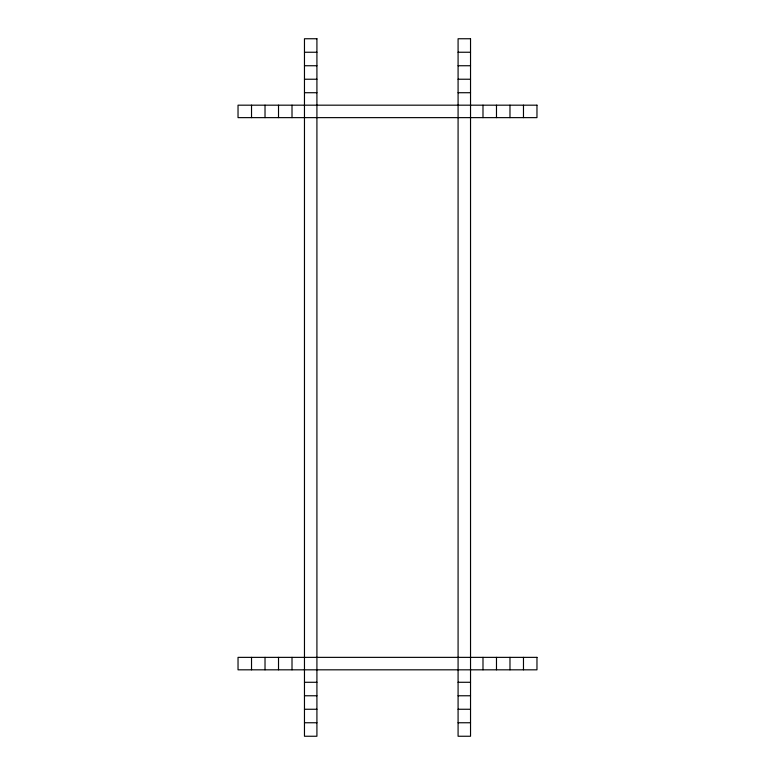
<?xml version="1.0" encoding="UTF-8"?>
<svg xmlns="http://www.w3.org/2000/svg" width="775" height="775" viewBox="0 0 775 775"><rect width="100%" height="100%" fill="white"/><g stroke="black" fill="none" stroke-linecap="round" stroke-linejoin="round"><path stroke-width="1.16" d="M304.468 52.245L316.917 52.245M458.083 52.245L470.532 52.245M304.468 65.739L316.917 65.739M458.083 65.739L470.532 65.739M304.468 79.234L316.917 79.234M458.083 79.234L470.532 79.234M304.468 92.719L316.917 92.719M458.083 92.719L470.532 92.719M304.468 682.281L316.917 682.281M458.083 682.281L470.532 682.281M304.468 695.766L316.917 695.766M458.083 695.766L470.532 695.766M304.468 709.261L316.917 709.261M458.083 709.261L470.532 709.261M304.468 722.755L316.917 722.755M458.083 722.755L470.532 722.755M523.474 105.177L523.474 117.635M523.474 657.365L523.474 669.823M509.979 105.177L509.979 117.635M509.979 657.365L509.979 669.823M496.484 105.177L496.484 117.635M496.484 657.365L496.484 669.823M482.99 105.177L482.99 117.635M482.99 657.365L482.99 669.823M292.01 105.177L292.01 117.635M292.01 657.365L292.01 669.823M278.516 105.177L278.516 117.635M278.516 657.365L278.516 669.823M265.021 105.177L265.021 117.635M265.021 657.365L265.021 669.823M251.526 105.177L251.526 117.635M251.526 657.365L251.526 669.823M316.917 38.75L304.468 38.75L304.468 736.25L316.917 736.25L316.917 38.75M470.532 38.75L458.083 38.75L458.083 736.25L470.532 736.25L470.532 38.75M536.968 105.177L238.032 105.177L238.032 117.635L536.968 117.635L536.968 105.177M536.968 657.365L238.032 657.365L238.032 669.823L536.968 669.823L536.968 657.365"/></g></svg>
